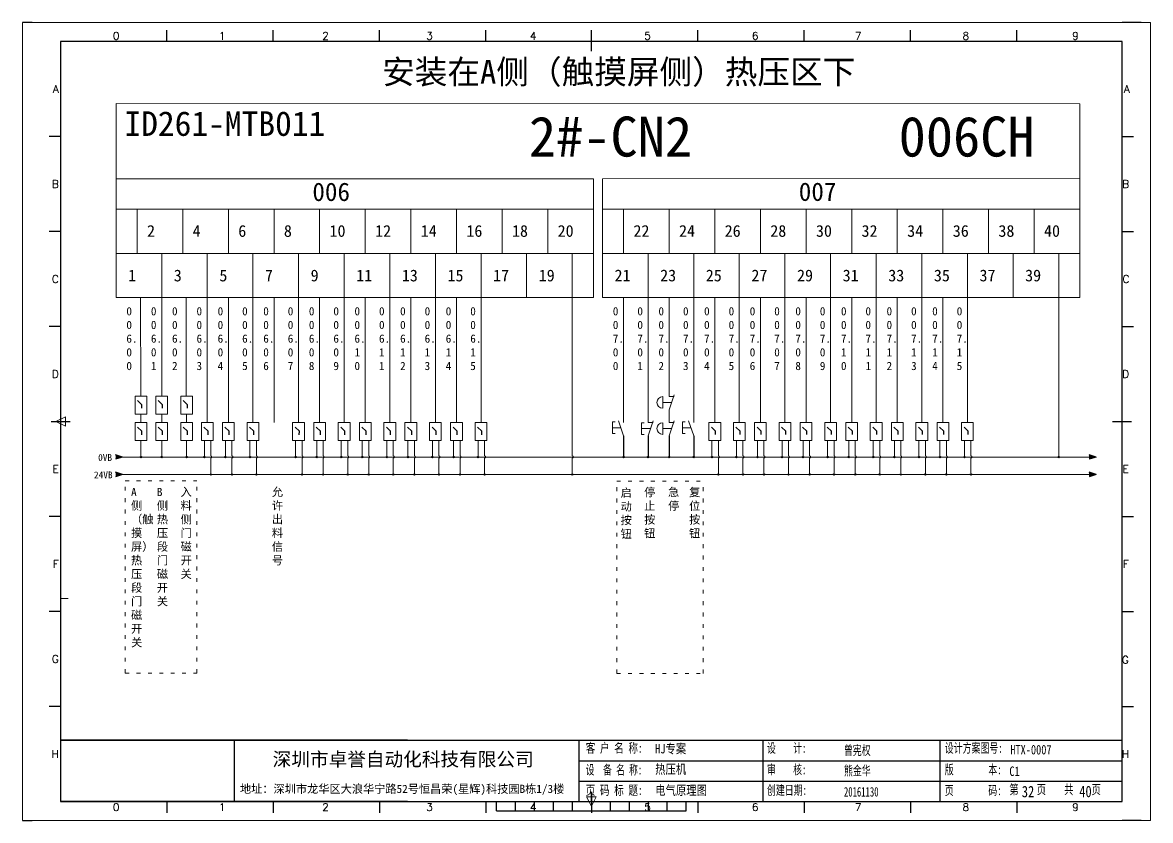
# Model space of a CAD drawing. Extents: x 35123 to 43919, y -4314 to -326.
# Drawn here: x 36608.7 to 36905.7, y -3963.9 to -3753.9 of the extents above; entities that cross this region are included whole.
import ezdxf
from ezdxf.enums import TextEntityAlignment as Align

# ---------------------------------------------------------------- set-up
doc = ezdxf.new("R2010")
doc.units = 0
doc.header["$MEASUREMENT"] = 0
doc.linetypes.add('2', pattern=[15, 1, -2, 1, -2, 1, -2, 1, -2, 1, -2])
doc.linetypes.add('ACAD_ISO02W100', pattern=[15, 12, -3])
for name, color, linetype in [('AE_BOR', 1, 'Continuous'), ('SYMS', 7, 'Continuous'), ('细实线层', 7, 'Continuous')]:
    doc.layers.add(name, color=color, linetype=linetype)
doc.styles.add('Standard0.67', font='', dxfattribs={"width": 0.67})
doc.styles.add('Standard_0.8', font='SimSun.ttf', dxfattribs={"width": 0.8})
doc.styles.add('WD', font='romans.shx', dxfattribs={"bigfont": 'gbcbig.shx'})
doc.styles.add('宋', font='SimSun.ttf', dxfattribs={"width": 0.7})
doc.styles.get('Standard0.67').set_extended_font_data('FangSong_GB2312')

# ---------------------------------------------------------------- blocks, each defined once
blk = doc.blocks.new('gb_a2_a')
for p, q in [((584, 410), (25, 410)), ((25, 410), (25, 10)), ((584, 10), (584, 410)), ((25, 10), (584, 10))]:
    blk.add_line(p, q)
at = {"lineweight": 9, "ltscale": 0.1}
blk.add_line((25, 116.86), (29, 116.86), dxfattribs=at)
at = {"layer": 'AE_BOR', "lineweight": 30}
for p, q in [((10, 420), (4.93, 420)), ((594, 420), (584, 420)), ((4.93, 0), (10, 0)), ((594, 0), (584, 0))]:
    blk.add_line(p, q, dxfattribs=at)
at = {"layer": 'AE_BOR', "color": 1, "lineweight": 15}
for p, q in [((4.93, 420), (598.93, 420)), ((4.93, 0), (4.93, 420)), ((598.93, 420), (598.93, 0)), ((22.5, 210), (27.5, 212.5)), ((27.5, 207.5), (22.5, 210)), ((27.5, 212.5), (27.5, 207.5)), ((304.5, 7.5), (302, 12.5)), ((302, 12.5), (307, 12.5)), ((307, 12.5), (304.5, 7.5)), ((598.93, 0), (4.93, 0))]:
    blk.add_line(p, q, dxfattribs=at)
at = {"layer": 'AE_BOR'}
for p, q in [((81, 410), (81, 416)), ((137, 410), (137, 416)), ((193, 410), (193, 416)), ((249, 410), (249, 416)), ((304.5, 410), (304.5, 416)), ((360.5, 410), (360.5, 416)), ((416.5, 410), (416.5, 416)), ((472.5, 410), (472.5, 416)), ((528.5, 410), (528.5, 416)), ((25, 360), (19, 360)), ((584, 360), (590, 360)), ((25, 310), (19, 310)), ((584, 310), (590, 310)), ((25, 260), (19, 260)), ((584, 260), (590, 260)), ((25, 160), (19, 160)), ((584, 160), (590, 160)), ((25, 110), (19, 110)), ((584, 110), (590, 110)), ((25, 60), (19, 60)), ((584, 60), (590, 60)), ((81, 10), (81, 4)), ((137, 10), (137, 4)), ((193, 10), (193, 4)), ((249, 10), (249, 4)), ((304.5, 10), (304.5, 4)), ((360.5, 10), (360.5, 4)), ((416.5, 10), (416.5, 4)), ((472.5, 10), (472.5, 4)), ((528.5, 10), (528.5, 4))]:
    blk.add_line(p, q, dxfattribs=at)
at = {"layer": 'AE_BOR', "color": 2, "lineweight": 30}
for p, q in [((304.5, 405), (304.5, 415)), ((20, 210), (30, 210)), ((579, 210), (589, 210)), ((304.5, 10), (304.5, 15)), ((304.5, 15), (304.5, 5)), ((254.5, 5), (254.5, 10)), ((264.5, 5), (264.5, 10)), ((274.5, 5), (274.5, 10)), ((284.5, 5), (284.5, 10)), ((294.5, 5), (294.5, 10)), ((304.5, 10), (304.5, 5)), ((314.5, 5), (314.5, 10)), ((324.5, 5), (324.5, 10)), ((334.5, 5), (334.5, 10)), ((344.5, 5), (344.5, 10)), ((354.5, 5), (354.5, 10)), ((254.5, 5), (354.5, 5))]:
    blk.add_line(p, q, dxfattribs=at)
at = {"layer": 'AE_BOR', "style": 'WD'}
for s, p in [('0', (54.27, 411)), ('1', (110.12, 411)), ('2', (164.42, 411)), ('3', (219.22, 411)), ('4', (273.82, 411)), ('5', (334.12, 411)), ('6', (390.81, 411)), ('7', (445.01, 411)), ('8', (501.67, 411)), ('9', (559.4, 411)), ('0', (54.27, 5)), ('1', (110.12, 5)), ('2', (164.42, 5)), ('3', (219.22, 5)), ('4', (273.82, 5)), ('5', (334.12, 5)), ('6', (390.81, 5)), ('7', (445.01, 5)), ('8', (501.67, 5)), ('9', (559.4, 5))]:
    blk.add_text(s, height=4, dxfattribs=at).set_placement(p, align=Align.CENTER)
for s, p in [('A', (24, 385)), ('A', (588.05, 385)), ('B', (24, 335)), ('B', (587.67, 335)), ('C', (24, 285)), ('C', (587.86, 285)), ('D', (24, 235)), ('D', (587.67, 235)), ('E', (24, 185)), ('E', (587.48, 185)), ('F', (24, 135)), ('F', (587.48, 135)), ('F', (587.48, 135)), ('G', (24, 85)), ('G', (587.48, 84.56)), ('H', (24, 35)), ('H', (587.67, 35))]:
    blk.add_text(s, height=4, dxfattribs=at).set_placement(p, align=Align.MIDDLE_RIGHT)
blk = doc.blocks.new('WDDOT')
blk.add_hatch(color=256).paths.add_polyline_path([(0.5, 0, 1), (-0.5, 0, 1)])
blk.add_circle((0, 0), 0.5)

msp = doc.modelspace()

# ---------------------------------------------------------------- hatches: boundary and pattern name
for points in [[(36635.086, -3868.226), (36633.223, -3868.823), (36633.223, -3867.629)], [(36891.429, -3868.226), (36889.567, -3868.823), (36889.567, -3867.629)], [(36635.086, -3872.809), (36633.223, -3873.406), (36633.223, -3872.213)], [(36891.429, -3872.809), (36889.567, -3873.406), (36889.567, -3872.213)]]:
    msp.add_hatch(color=256).paths.add_polyline_path(points)
h = msp.add_hatch(color=256)
edge = h.paths.add_edge_path()
edge.add_arc((36639.901, -3868.234), 0.177, 0, 360)
h = msp.add_hatch(color=256)
edge = h.paths.add_edge_path()
edge.add_arc((36645.36, -3868.234), 0.177, 0, 360)
h = msp.add_hatch(color=256)
edge = h.paths.add_edge_path()
edge.add_arc((36651.939, -3868.234), 0.177, 0, 360)
h = msp.add_hatch(color=256)
edge = h.paths.add_edge_path()
edge.add_arc((36656.599, -3868.234), 0.177, 0, 360)
h = msp.add_hatch(color=256)
edge = h.paths.add_edge_path()
edge.add_arc((36662.155, -3868.234), 0.177, 0, 360)
h = msp.add_hatch(color=256)
edge = h.paths.add_edge_path()
edge.add_arc((36668.612, -3868.234), 0.177, 0, 360)
h = msp.add_hatch(color=256)
edge = h.paths.add_edge_path()
edge.add_arc((36680.625, -3868.234), 0.177, 0, 360)
h = msp.add_hatch(color=256)
edge = h.paths.add_edge_path()
edge.add_arc((36686.182, -3868.234), 0.177, 0, 360)
h = msp.add_hatch(color=256)
edge = h.paths.add_edge_path()
edge.add_arc((36692.638, -3868.234), 0.177, 0, 360)
h = msp.add_hatch(color=256)
edge = h.paths.add_edge_path()
edge.add_arc((36698.195, -3868.234), 0.177, 0, 360)
h = msp.add_hatch(color=256)
edge = h.paths.add_edge_path()
edge.add_arc((36704.652, -3868.234), 0.177, 0, 360)
h = msp.add_hatch(color=256)
edge = h.paths.add_edge_path()
edge.add_arc((36710.208, -3868.234), 0.177, 0, 360)
h = msp.add_hatch(color=256)
edge = h.paths.add_edge_path()
edge.add_arc((36716.665, -3868.234), 0.177, 0, 360)
h = msp.add_hatch(color=256)
edge = h.paths.add_edge_path()
edge.add_arc((36722.221, -3868.234), 0.177, 0, 360)
h = msp.add_hatch(color=256)
edge = h.paths.add_edge_path()
edge.add_arc((36728.678, -3868.234), 0.177, 0, 360)
h = msp.add_hatch(color=256)
edge = h.paths.add_edge_path()
edge.add_arc((36766.987, -3868.22), 0.177, 0, 360)
h = msp.add_hatch(color=256)
edge = h.paths.add_edge_path()
edge.add_arc((36773.444, -3868.22), 0.177, 0, 360)
h = msp.add_hatch(color=256)
edge = h.paths.add_edge_path()
edge.add_arc((36779.001, -3868.22), 0.177, 0, 360)
h = msp.add_hatch(color=256)
edge = h.paths.add_edge_path()
edge.add_arc((36785.457, -3868.22), 0.177, 0, 360)
h = msp.add_hatch(color=256)
edge = h.paths.add_edge_path()
edge.add_arc((36790.239, -3868.228), 0.177, 0, 360)
h = msp.add_hatch(color=256)
edge = h.paths.add_edge_path()
edge.add_arc((36796.696, -3868.228), 0.177, 0, 360)
h = msp.add_hatch(color=256)
edge = h.paths.add_edge_path()
edge.add_arc((36802.252, -3868.228), 0.177, 0, 360)
h = msp.add_hatch(color=256)
edge = h.paths.add_edge_path()
edge.add_arc((36808.709, -3868.228), 0.177, 0, 360)
h = msp.add_hatch(color=256)
edge = h.paths.add_edge_path()
edge.add_arc((36814.265, -3868.228), 0.177, 0, 360)
h = msp.add_hatch(color=256)
edge = h.paths.add_edge_path()
edge.add_arc((36820.722, -3868.228), 0.177, 0, 360)
h = msp.add_hatch(color=256)
edge = h.paths.add_edge_path()
edge.add_arc((36826.279, -3868.228), 0.177, 0, 360)
h = msp.add_hatch(color=256)
edge = h.paths.add_edge_path()
edge.add_arc((36832.735, -3868.228), 0.177, 0, 360)
h = msp.add_hatch(color=256)
edge = h.paths.add_edge_path()
edge.add_arc((36838.292, -3868.228), 0.177, 0, 360)
h = msp.add_hatch(color=256)
edge = h.paths.add_edge_path()
edge.add_arc((36844.748, -3868.228), 0.177, 0, 360)
h = msp.add_hatch(color=256)
edge = h.paths.add_edge_path()
edge.add_arc((36850.305, -3868.228), 0.177, 0, 360)
h = msp.add_hatch(color=256)
edge = h.paths.add_edge_path()
edge.add_arc((36856.762, -3868.228), 0.177, 0, 360)
h = msp.add_hatch(color=256)
edge = h.paths.add_edge_path()
edge.add_arc((36881.562, -3868.226), 0.177, 0, 360)
h = msp.add_hatch(color=256)
edge = h.paths.add_edge_path()
edge.add_arc((36658.304, -3872.818), 0.177, 0, 360)
h = msp.add_hatch(color=256)
edge = h.paths.add_edge_path()
edge.add_arc((36663.861, -3872.818), 0.177, 0, 360)
h = msp.add_hatch(color=256)
edge = h.paths.add_edge_path()
edge.add_arc((36670.317, -3872.818), 0.177, 0, 360)
h = msp.add_hatch(color=256)
edge = h.paths.add_edge_path()
edge.add_arc((36682.33, -3872.818), 0.177, 0, 360)
h = msp.add_hatch(color=256)
edge = h.paths.add_edge_path()
edge.add_arc((36687.887, -3872.818), 0.177, 0, 360)
h = msp.add_hatch(color=256)
edge = h.paths.add_edge_path()
edge.add_arc((36694.344, -3872.818), 0.177, 0, 360)
h = msp.add_hatch(color=256)
edge = h.paths.add_edge_path()
edge.add_arc((36699.9, -3872.818), 0.177, 0, 360)
h = msp.add_hatch(color=256)
edge = h.paths.add_edge_path()
edge.add_arc((36706.357, -3872.818), 0.177, 0, 360)
h = msp.add_hatch(color=256)
edge = h.paths.add_edge_path()
edge.add_arc((36711.913, -3872.818), 0.177, 0, 360)
h = msp.add_hatch(color=256)
edge = h.paths.add_edge_path()
edge.add_arc((36718.37, -3872.818), 0.177, 0, 360)
h = msp.add_hatch(color=256)
edge = h.paths.add_edge_path()
edge.add_arc((36723.927, -3872.818), 0.177, 0, 360)
h = msp.add_hatch(color=256)
edge = h.paths.add_edge_path()
edge.add_arc((36730.383, -3872.818), 0.177, 0, 360)
h = msp.add_hatch(color=256)
edge = h.paths.add_edge_path()
edge.add_arc((36753.493, -3872.818), 0.177, 0, 360)
h = msp.add_hatch(color=256)
edge = h.paths.add_edge_path()
edge.add_arc((36791.944, -3872.811), 0.177, 0, 360)
h = msp.add_hatch(color=256)
edge = h.paths.add_edge_path()
edge.add_arc((36798.401, -3872.811), 0.177, 0, 360)
h = msp.add_hatch(color=256)
edge = h.paths.add_edge_path()
edge.add_arc((36803.957, -3872.811), 0.177, 0, 360)
h = msp.add_hatch(color=256)
edge = h.paths.add_edge_path()
edge.add_arc((36810.414, -3872.811), 0.177, 0, 360)
h = msp.add_hatch(color=256)
edge = h.paths.add_edge_path()
edge.add_arc((36815.971, -3872.811), 0.177, 0, 360)
h = msp.add_hatch(color=256)
edge = h.paths.add_edge_path()
edge.add_arc((36822.427, -3872.811), 0.177, 0, 360)
h = msp.add_hatch(color=256)
edge = h.paths.add_edge_path()
edge.add_arc((36827.984, -3872.811), 0.177, 0, 360)
h = msp.add_hatch(color=256)
edge = h.paths.add_edge_path()
edge.add_arc((36834.44, -3872.811), 0.177, 0, 360)
h = msp.add_hatch(color=256)
edge = h.paths.add_edge_path()
edge.add_arc((36839.997, -3872.811), 0.177, 0, 360)
h = msp.add_hatch(color=256)
edge = h.paths.add_edge_path()
edge.add_arc((36846.454, -3872.811), 0.177, 0, 360)
h = msp.add_hatch(color=256)
edge = h.paths.add_edge_path()
edge.add_arc((36852.01, -3872.811), 0.177, 0, 360)
h = msp.add_hatch(color=256)
edge = h.paths.add_edge_path()
edge.add_arc((36858.467, -3872.811), 0.177, 0, 360)

# ---------------------------------------------------------------- linework, layer by layer
at = {"lineweight": 0}
for p, q in [((36887.109, -3775.222), (36633.336, -3775.204)), ((36633.347, -3826.245), (36633.336, -3775.204)), ((36887.122, -3826.263), (36887.109, -3775.222)), ((36759.035, -3803.005), (36633.334, -3803.005)), ((36638.903, -3814.686), (36638.903, -3803.005)), ((36650.916, -3814.686), (36650.916, -3803.005)), ((36662.93, -3814.686), (36662.93, -3803.005)), ((36674.943, -3814.686), (36674.943, -3803.005)), ((36686.956, -3814.686), (36686.956, -3803.005)), ((36698.969, -3814.686), (36698.969, -3803.005)), ((36710.982, -3814.686), (36710.982, -3803.005)), ((36722.996, -3814.686), (36722.996, -3803.005)), ((36735.009, -3814.686), (36735.009, -3803.005)), ((36747.022, -3814.686), (36747.022, -3803.005)), ((36759.035, -3814.686), (36759.035, -3803.005)), ((36761.444, -3802.987), (36887.116, -3802.985)), ((36766.987, -3814.679), (36766.987, -3802.999)), ((36779, -3814.679), (36779, -3802.999)), ((36791.013, -3814.679), (36791.013, -3802.999)), ((36803.027, -3814.679), (36803.027, -3802.999)), ((36815.04, -3814.679), (36815.04, -3802.999)), ((36827.053, -3814.679), (36827.053, -3802.999)), ((36839.066, -3814.679), (36839.066, -3802.999)), ((36851.079, -3814.679), (36851.079, -3802.999)), ((36863.093, -3814.679), (36863.093, -3802.999)), ((36875.106, -3814.679), (36875.106, -3802.999)), ((36633.347, -3814.686), (36759.035, -3814.686)), ((36633.347, -3814.686), (36638.903, -3814.686)), ((36645.36, -3826.245), (36645.36, -3814.686)), ((36657.373, -3826.245), (36657.373, -3814.686)), ((36669.386, -3826.245), (36669.386, -3814.686)), ((36681.399, -3826.245), (36681.399, -3814.686)), ((36693.413, -3826.245), (36693.413, -3814.686)), ((36705.426, -3826.245), (36705.426, -3814.686)), ((36717.439, -3826.245), (36717.439, -3814.686)), ((36729.452, -3826.245), (36729.452, -3814.686)), ((36741.465, -3826.245), (36741.465, -3814.686)), ((36753.479, -3826.245), (36753.479, -3814.686)), ((36761.43, -3814.679), (36887.119, -3814.679)), ((36761.43, -3814.679), (36766.987, -3814.679)), ((36773.444, -3826.238), (36773.444, -3814.679)), ((36785.457, -3826.238), (36785.457, -3814.679)), ((36797.47, -3826.238), (36797.47, -3814.679)), ((36809.483, -3826.238), (36809.483, -3814.679)), ((36821.496, -3826.238), (36821.496, -3814.679)), ((36833.51, -3826.238), (36833.51, -3814.679)), ((36845.523, -3826.238), (36845.523, -3814.679)), ((36857.536, -3826.238), (36857.536, -3814.679)), ((36869.549, -3826.238), (36869.549, -3814.679)), ((36881.562, -3826.238), (36881.562, -3814.679)), ((36633.347, -3826.245), (36759.035, -3826.245)), ((36639.803, -3826.245), (36639.901, -3852.171)), ((36645.36, -3826.245), (36645.36, -3852.171)), ((36651.816, -3826.245), (36651.816, -3852.171)), ((36657.373, -3826.245), (36657.373, -3859.16)), ((36657.373, -3826.245), (36657.373, -3859.16)), ((36657.373, -3826.245), (36657.373, -3859.16)), ((36662.93, -3826.245), (36662.93, -3859.16)), ((36662.93, -3826.245), (36662.93, -3859.16)), ((36662.93, -3826.245), (36662.93, -3859.16)), ((36669.386, -3826.245), (36669.386, -3859.16)), ((36669.386, -3826.245), (36669.386, -3859.16)), ((36669.386, -3826.245), (36669.386, -3859.16)), ((36674.943, -3826.245), (36674.943, -3859.16)), ((36674.943, -3826.245), (36674.943, -3859.16)), ((36674.943, -3826.245), (36674.943, -3859.16)), ((36681.399, -3826.245), (36681.399, -3859.16)), ((36681.399, -3826.245), (36681.399, -3859.16)), ((36686.956, -3826.245), (36686.956, -3859.16)), ((36686.956, -3826.245), (36686.956, -3859.16)), ((36693.413, -3826.245), (36693.413, -3859.16)), ((36693.413, -3826.245), (36693.413, -3859.16)), ((36698.969, -3826.245), (36698.969, -3859.16)), ((36698.969, -3826.245), (36698.969, -3859.16)), ((36705.426, -3826.245), (36705.426, -3859.16)), ((36710.982, -3826.245), (36710.982, -3859.16)), ((36717.439, -3826.245), (36717.439, -3859.16)), ((36722.996, -3826.245), (36722.996, -3859.16)), ((36729.452, -3826.245), (36729.452, -3859.16)), ((36753.493, -3826.245), (36753.493, -3867.924)), ((36761.444, -3826.245), (36887.122, -3826.263)), ((36766.987, -3826.238), (36766.987, -3859.153)), ((36773.444, -3826.238), (36773.444, -3859.153)), ((36779, -3852.288), (36779, -3826.238)), ((36785.457, -3826.238), (36785.457, -3859.153)), ((36791.013, -3826.238), (36791.013, -3859.153)), ((36797.47, -3826.238), (36797.47, -3859.153)), ((36803.027, -3826.238), (36803.027, -3859.153)), ((36809.483, -3826.238), (36809.483, -3859.153)), ((36815.04, -3826.238), (36815.04, -3859.153)), ((36821.496, -3826.238), (36821.496, -3859.153)), ((36827.053, -3826.238), (36827.053, -3859.153)), ((36833.51, -3826.238), (36833.51, -3859.153)), ((36839.066, -3826.238), (36839.066, -3859.153)), ((36845.523, -3826.238), (36845.523, -3859.153)), ((36851.079, -3826.238), (36851.079, -3859.153)), ((36857.536, -3826.238), (36857.536, -3859.153)), ((36881.562, -3826.245), (36881.562, -3868.226)), ((36779, -3855.796), (36780.341, -3851.811)), ((36777.305, -3853.859), (36777.305, -3852.327)), ((36779.652, -3853.859), (36777.305, -3853.859)), ((36777.305, -3853.859), (36777.305, -3855.39)), ((36779, -3852.288), (36780.336, -3852.288)), ((36639.901, -3856.902), (36639.901, -3859.16)), ((36639.901, -3856.902), (36639.901, -3859.16)), ((36639.901, -3856.902), (36639.901, -3859.16)), ((36645.36, -3856.902), (36645.36, -3859.16)), ((36645.36, -3856.902), (36645.36, -3859.16)), ((36645.36, -3856.902), (36645.36, -3859.16)), ((36651.939, -3856.902), (36651.939, -3859.16)), ((36651.939, -3856.902), (36651.939, -3859.16)), ((36651.939, -3856.902), (36651.939, -3859.16)), ((36779, -3855.796), (36779, -3859.153)), ((36764.059, -3860.523), (36764.059, -3858.991)), ((36764.059, -3858.991), (36764.753, -3858.991)), ((36764.059, -3860.523), (36764.059, -3862.055)), ((36766.268, -3860.523), (36764.059, -3860.523)), ((36766.987, -3862.662), (36765.647, -3858.677)), ((36771.748, -3860.724), (36771.748, -3859.192)), ((36771.748, -3859.192), (36772.441, -3859.192)), ((36774.095, -3860.724), (36771.748, -3860.724)), ((36771.748, -3860.724), (36771.748, -3862.256)), ((36773.443, -3862.662), (36774.784, -3858.677)), ((36773.444, -3859.153), (36774.78, -3859.153)), ((36777.304, -3860.724), (36777.304, -3859.192)), ((36779.652, -3860.724), (36777.304, -3860.724)), ((36777.304, -3860.724), (36777.304, -3862.256)), ((36779, -3862.662), (36780.34, -3858.677)), ((36779, -3859.153), (36780.336, -3859.153)), ((36782.529, -3860.523), (36782.529, -3858.991)), ((36782.529, -3858.991), (36783.223, -3858.991)), ((36782.529, -3860.523), (36782.529, -3862.055)), ((36784.738, -3860.523), (36782.529, -3860.523)), ((36785.457, -3862.662), (36784.117, -3858.677)), ((36639.901, -3863.891), (36639.901, -3868.234)), ((36645.36, -3863.891), (36645.36, -3868.234)), ((36651.939, -3863.891), (36651.939, -3868.234)), ((36656.599, -3863.891), (36656.599, -3868.234)), ((36658.304, -3863.891), (36658.304, -3867.924)), ((36662.155, -3863.891), (36662.155, -3868.234)), ((36663.861, -3863.891), (36663.861, -3867.924)), ((36668.612, -3863.891), (36668.612, -3868.234)), ((36670.317, -3863.891), (36670.317, -3867.924)), ((36680.625, -3863.891), (36680.625, -3868.234)), ((36682.33, -3863.891), (36682.33, -3867.924)), ((36686.182, -3863.891), (36686.182, -3868.234)), ((36687.887, -3863.891), (36687.887, -3867.924)), ((36692.638, -3863.891), (36692.638, -3868.234)), ((36694.344, -3863.891), (36694.344, -3867.924)), ((36698.195, -3863.891), (36698.195, -3868.234)), ((36699.9, -3863.891), (36699.9, -3867.924)), ((36704.652, -3863.891), (36704.652, -3868.234)), ((36706.357, -3863.891), (36706.357, -3867.924)), ((36710.208, -3863.891), (36710.208, -3868.234)), ((36711.913, -3863.891), (36711.913, -3867.924)), ((36716.665, -3863.891), (36716.665, -3868.234)), ((36718.37, -3863.891), (36718.37, -3867.924)), ((36722.221, -3863.891), (36722.221, -3868.234)), ((36723.927, -3863.891), (36723.927, -3867.924)), ((36728.678, -3863.891), (36728.678, -3868.234)), ((36730.383, -3863.891), (36730.383, -3867.924)), ((36764.059, -3862.055), (36764.753, -3862.055)), ((36771.748, -3862.256), (36772.441, -3862.256)), ((36782.529, -3862.055), (36783.223, -3862.055)), ((36790.239, -3863.884), (36790.239, -3868.228)), ((36791.944, -3863.884), (36791.944, -3867.917)), ((36796.696, -3863.884), (36796.696, -3868.228)), ((36798.401, -3863.884), (36798.401, -3867.917)), ((36802.252, -3863.884), (36802.252, -3868.228)), ((36803.957, -3863.884), (36803.957, -3867.917)), ((36808.709, -3863.884), (36808.709, -3868.228)), ((36810.414, -3863.884), (36810.414, -3867.917)), ((36814.265, -3863.884), (36814.265, -3868.228)), ((36815.971, -3863.884), (36815.971, -3867.917)), ((36820.722, -3863.884), (36820.722, -3868.228)), ((36822.427, -3863.884), (36822.427, -3867.917)), ((36826.279, -3863.884), (36826.279, -3868.228)), ((36827.984, -3863.884), (36827.984, -3867.917)), ((36832.735, -3863.884), (36832.735, -3868.228)), ((36834.44, -3863.884), (36834.44, -3867.917)), ((36838.292, -3863.884), (36838.292, -3868.228)), ((36839.997, -3863.884), (36839.997, -3867.917)), ((36844.748, -3863.884), (36844.748, -3868.228)), ((36846.454, -3863.884), (36846.454, -3867.917)), ((36850.305, -3863.884), (36850.305, -3868.228)), ((36852.01, -3863.884), (36852.01, -3867.917)), ((36856.762, -3863.884), (36856.762, -3868.228)), ((36858.467, -3863.884), (36858.467, -3867.917)), ((36635.086, -3868.226), (36891.429, -3868.226)), ((36658.304, -3868.529), (36658.304, -3872.809)), ((36663.861, -3868.529), (36663.861, -3872.809)), ((36670.317, -3868.529), (36670.317, -3872.809)), ((36682.33, -3868.529), (36682.33, -3872.809)), ((36687.887, -3868.529), (36687.887, -3872.809)), ((36694.344, -3868.529), (36694.344, -3872.809)), ((36699.9, -3868.529), (36699.9, -3872.809)), ((36706.357, -3868.529), (36706.357, -3872.809)), ((36711.913, -3868.529), (36711.913, -3872.809)), ((36718.37, -3868.529), (36718.37, -3872.809)), ((36723.927, -3868.529), (36723.927, -3872.809)), ((36730.383, -3868.529), (36730.383, -3872.809)), ((36753.493, -3868.529), (36753.493, -3872.809)), ((36791.944, -3868.522), (36791.944, -3872.803)), ((36798.401, -3868.522), (36798.401, -3872.803)), ((36803.957, -3868.522), (36803.957, -3872.803)), ((36810.414, -3868.522), (36810.414, -3872.803)), ((36815.971, -3868.522), (36815.971, -3872.803)), ((36822.427, -3868.522), (36822.427, -3872.803)), ((36827.984, -3868.522), (36827.984, -3872.803)), ((36834.44, -3868.522), (36834.44, -3872.803)), ((36839.997, -3868.522), (36839.997, -3872.803)), ((36846.454, -3868.522), (36846.454, -3872.803)), ((36852.01, -3868.522), (36852.01, -3872.803)), ((36858.467, -3868.522), (36858.467, -3872.803)), ((36635.086, -3872.809), (36891.429, -3872.809))]:
    msp.add_line(p, q, dxfattribs=at)
at = {"linetype": 'ACAD_ISO02W100'}
for p, q in [((36640.113, -3854.441), (36639.006, -3853.369)), ((36640.11, -3855.348), (36640.113, -3854.441)), ((36645.571, -3854.441), (36644.465, -3853.369)), ((36645.569, -3855.348), (36645.571, -3854.441)), ((36652.151, -3854.441), (36651.044, -3853.369)), ((36652.148, -3855.348), (36652.151, -3854.441)), ((36640.113, -3861.43), (36639.006, -3860.357)), ((36645.571, -3861.43), (36644.465, -3860.357)), ((36652.151, -3861.43), (36651.044, -3860.357)), ((36657.585, -3861.43), (36656.479, -3860.357)), ((36663.141, -3861.43), (36662.035, -3860.357)), ((36669.598, -3861.43), (36668.492, -3860.357)), ((36681.611, -3861.43), (36680.505, -3860.357)), ((36687.168, -3861.43), (36686.062, -3860.357)), ((36693.624, -3861.43), (36692.518, -3860.357)), ((36699.181, -3861.43), (36698.075, -3860.357)), ((36705.637, -3861.43), (36704.531, -3860.357)), ((36711.194, -3861.43), (36710.088, -3860.357)), ((36717.651, -3861.43), (36716.545, -3860.357)), ((36723.207, -3861.43), (36722.101, -3860.357)), ((36729.664, -3861.43), (36728.558, -3860.357)), ((36791.225, -3861.423), (36790.119, -3860.351)), ((36797.682, -3861.423), (36796.575, -3860.351)), ((36803.238, -3861.423), (36802.132, -3860.351)), ((36809.695, -3861.423), (36808.589, -3860.351)), ((36815.251, -3861.423), (36814.145, -3860.351)), ((36821.708, -3861.423), (36820.602, -3860.351)), ((36827.265, -3861.423), (36826.158, -3860.351)), ((36833.721, -3861.423), (36832.615, -3860.351)), ((36839.278, -3861.423), (36838.172, -3860.351)), ((36845.734, -3861.423), (36844.628, -3860.351)), ((36851.291, -3861.423), (36850.185, -3860.351)), ((36857.748, -3861.423), (36856.641, -3860.351)), ((36640.11, -3862.336), (36640.113, -3861.43)), ((36645.569, -3862.336), (36645.571, -3861.43)), ((36652.148, -3862.336), (36652.151, -3861.43)), ((36657.582, -3862.336), (36657.585, -3861.43)), ((36663.139, -3862.336), (36663.141, -3861.43)), ((36669.595, -3862.336), (36669.598, -3861.43)), ((36681.609, -3862.336), (36681.611, -3861.43)), ((36687.165, -3862.336), (36687.168, -3861.43)), ((36693.622, -3862.336), (36693.624, -3861.43)), ((36699.178, -3862.336), (36699.181, -3861.43)), ((36705.635, -3862.336), (36705.637, -3861.43)), ((36711.192, -3862.336), (36711.194, -3861.43)), ((36717.648, -3862.336), (36717.651, -3861.43)), ((36723.205, -3862.336), (36723.207, -3861.43)), ((36729.661, -3862.336), (36729.664, -3861.43)), ((36791.223, -3862.33), (36791.225, -3861.423)), ((36797.679, -3862.33), (36797.682, -3861.423)), ((36803.236, -3862.33), (36803.238, -3861.423)), ((36809.692, -3862.33), (36809.695, -3861.423)), ((36815.249, -3862.33), (36815.251, -3861.423)), ((36821.706, -3862.33), (36821.708, -3861.423)), ((36827.262, -3862.33), (36827.265, -3861.423)), ((36833.719, -3862.33), (36833.721, -3861.423)), ((36839.275, -3862.33), (36839.278, -3861.423)), ((36845.732, -3862.33), (36845.734, -3861.423)), ((36851.289, -3862.33), (36851.291, -3861.423)), ((36857.745, -3862.33), (36857.748, -3861.423))]:
    msp.add_line(p, q, dxfattribs=at)
for p, q in [((36766.987, -3862.662), (36766.987, -3868.22)), ((36773.443, -3862.662), (36773.444, -3868.22)), ((36779, -3862.662), (36779.001, -3868.22)), ((36785.456, -3862.662), (36785.457, -3868.22)), ((36635.086, -3868.226), (36633.223, -3867.629)), ((36635.086, -3868.226), (36633.223, -3868.823)), ((36891.429, -3868.226), (36889.567, -3867.629)), ((36891.429, -3868.226), (36889.567, -3868.823)), ((36635.086, -3872.809), (36633.223, -3872.213)), ((36635.086, -3872.809), (36633.223, -3873.406)), ((36891.429, -3872.809), (36889.567, -3872.213)), ((36891.429, -3872.809), (36889.567, -3873.406)), ((36664.414, -3942.785), (36664.414, -3958.87)), ((36755.226, -3948.146), (36799.478, -3948.146)), ((36799.478, -3948.146), (36868.263, -3948.146)), ((36868.263, -3948.146), (36898.261, -3948.146)), ((36755.226, -3953.508), (36799.478, -3953.508)), ((36799.478, -3953.508), (36868.263, -3953.508)), ((36868.263, -3953.508), (36898.261, -3953.508)), ((36739.528, -3958.87), (36799.478, -3958.87)), ((36799.478, -3958.87), (36868.263, -3958.87))]:
    msp.add_line(p, q)
at = {"linetype": '2', "lineweight": 0}
for p, q in [((36635.764, -3874.512), (36654.662, -3874.509)), ((36635.764, -3925.07), (36635.764, -3874.512)), ((36654.662, -3925.068), (36654.662, -3874.509)), ((36765.199, -3925.174), (36765.199, -3874.616)), ((36765.199, -3874.616), (36787.922, -3874.616)), ((36787.922, -3925.174), (36787.922, -3874.616)), ((36635.764, -3925.07), (36654.662, -3925.068)), ((36765.199, -3925.174), (36787.922, -3925.174))]:
    msp.add_line(p, q, dxfattribs=at)
at = {"ltscale": 2}
for p, q in [((36618.761, -3942.785), (36898.261, -3942.785)), ((36710.066, -3942.785), (36618.761, -3942.785)), ((36755.226, -3942.785), (36755.226, -3958.87)), ((36803.792, -3958.87), (36803.792, -3942.785)), ((36850.372, -3958.87), (36850.372, -3942.785)), ((36710.066, -3958.87), (36618.761, -3958.87)), ((36868.263, -3958.87), (36898.261, -3958.87))]:
    msp.add_line(p, q, dxfattribs=at)
at = {"lineweight": 9, "ltscale": 0.1}
for p, q in [((36710.066, -3958.87), (36739.528, -3958.87)), ((36738.17, -3958.87), (36738.17, -3958.87)), ((36738.17, -3958.87), (36738.17, -3958.87))]:
    msp.add_line(p, q, dxfattribs=at)
at = {"lineweight": 0}
for points in [[(36638.347, -3852.171), (36641.455, -3852.171), (36641.455, -3856.902), (36638.347, -3856.902)], [(36643.806, -3852.171), (36646.914, -3852.171), (36646.914, -3856.902), (36643.806, -3856.902)], [(36650.385, -3852.171), (36653.493, -3852.171), (36653.493, -3856.902), (36650.385, -3856.902)], [(36638.347, -3859.16), (36641.455, -3859.16), (36641.455, -3863.891), (36638.347, -3863.891)], [(36643.806, -3859.16), (36646.914, -3859.16), (36646.914, -3863.891), (36643.806, -3863.891)], [(36650.385, -3859.16), (36653.493, -3859.16), (36653.493, -3863.891), (36650.385, -3863.891)], [(36655.819, -3859.16), (36658.927, -3859.16), (36658.927, -3863.891), (36655.819, -3863.891)], [(36661.376, -3859.16), (36664.483, -3859.16), (36664.483, -3863.891), (36661.376, -3863.891)], [(36667.833, -3859.16), (36670.94, -3859.16), (36670.94, -3863.891), (36667.833, -3863.891)], [(36679.846, -3859.16), (36682.953, -3859.16), (36682.953, -3863.891), (36679.846, -3863.891)], [(36685.402, -3859.16), (36688.51, -3859.16), (36688.51, -3863.891), (36685.402, -3863.891)], [(36691.859, -3859.16), (36694.966, -3859.16), (36694.966, -3863.891), (36691.859, -3863.891)], [(36697.416, -3859.16), (36700.523, -3859.16), (36700.523, -3863.891), (36697.416, -3863.891)], [(36703.872, -3859.16), (36706.98, -3859.16), (36706.98, -3863.891), (36703.872, -3863.891)], [(36709.429, -3859.16), (36712.536, -3859.16), (36712.536, -3863.891), (36709.429, -3863.891)], [(36715.885, -3859.16), (36718.993, -3859.16), (36718.993, -3863.891), (36715.885, -3863.891)], [(36721.442, -3859.16), (36724.549, -3859.16), (36724.549, -3863.891), (36721.442, -3863.891)], [(36727.899, -3859.16), (36731.006, -3859.16), (36731.006, -3863.891), (36727.899, -3863.891)], [(36789.46, -3859.153), (36792.567, -3859.153), (36792.567, -3863.884), (36789.46, -3863.884)], [(36795.916, -3859.153), (36799.024, -3859.153), (36799.024, -3863.884), (36795.916, -3863.884)], [(36801.473, -3859.153), (36804.58, -3859.153), (36804.58, -3863.884), (36801.473, -3863.884)], [(36807.929, -3859.153), (36811.037, -3859.153), (36811.037, -3863.884), (36807.929, -3863.884)], [(36813.486, -3859.153), (36816.593, -3859.153), (36816.593, -3863.884), (36813.486, -3863.884)], [(36819.943, -3859.153), (36823.05, -3859.153), (36823.05, -3863.884), (36819.943, -3863.884)], [(36825.499, -3859.153), (36828.607, -3859.153), (36828.607, -3863.884), (36825.499, -3863.884)], [(36831.956, -3859.153), (36835.063, -3859.153), (36835.063, -3863.884), (36831.956, -3863.884)], [(36837.512, -3859.153), (36840.62, -3859.153), (36840.62, -3863.884), (36837.512, -3863.884)], [(36843.969, -3859.153), (36847.076, -3859.153), (36847.076, -3863.884), (36843.969, -3863.884)], [(36849.526, -3859.153), (36852.633, -3859.153), (36852.633, -3863.884), (36849.526, -3863.884)], [(36855.982, -3859.153), (36859.09, -3859.153), (36859.09, -3863.884), (36855.982, -3863.884)]]:
    msp.add_lwpolyline(points, close=True, dxfattribs=at)
for centre in [(36639.901, -3868.234), (36645.36, -3868.234), (36651.939, -3868.234), (36656.599, -3868.234), (36662.155, -3868.234), (36668.612, -3868.234), (36680.625, -3868.234), (36686.182, -3868.234), (36692.638, -3868.234), (36698.195, -3868.234), (36704.652, -3868.234), (36710.208, -3868.234), (36716.665, -3868.234), (36722.221, -3868.234), (36728.678, -3868.234), (36766.987, -3868.22), (36773.444, -3868.22), (36779.001, -3868.22), (36785.457, -3868.22), (36790.239, -3868.228), (36796.696, -3868.228), (36802.252, -3868.228), (36808.709, -3868.228), (36814.265, -3868.228), (36820.722, -3868.228), (36826.279, -3868.228), (36832.735, -3868.228), (36838.292, -3868.228), (36844.748, -3868.228), (36850.305, -3868.228), (36856.762, -3868.228), (36881.562, -3868.226), (36658.304, -3872.818), (36663.861, -3872.818), (36670.317, -3872.818), (36682.33, -3872.818), (36687.887, -3872.818), (36694.344, -3872.818), (36699.9, -3872.818), (36706.357, -3872.818), (36711.913, -3872.818), (36718.37, -3872.818), (36723.927, -3872.818), (36730.383, -3872.818), (36753.493, -3872.818), (36791.944, -3872.811), (36798.401, -3872.811), (36803.957, -3872.811), (36810.414, -3872.811), (36815.971, -3872.811), (36822.427, -3872.811), (36827.984, -3872.811), (36834.44, -3872.811), (36839.997, -3872.811), (36846.454, -3872.811), (36852.01, -3872.811), (36858.467, -3872.811)]:
    msp.add_circle(centre, 0.177)
for centre, radius, start, end in [((36777.305, -3853.859), 1.532, 90, 270), ((36777.304, -3860.724), 1.532, 90, 270), ((36658.304, -3868.226), 0.302, 270, 90), ((36663.861, -3868.226), 0.302, 270, 90), ((36670.317, -3868.226), 0.302, 270, 90), ((36682.33, -3868.226), 0.302, 270, 90), ((36687.887, -3868.226), 0.302, 270, 90), ((36694.344, -3868.226), 0.302, 270, 90), ((36699.9, -3868.226), 0.302, 270, 90), ((36706.357, -3868.226), 0.302, 270, 90), ((36711.913, -3868.226), 0.302, 270, 90), ((36718.37, -3868.226), 0.302, 270, 90), ((36723.927, -3868.226), 0.302, 270, 90), ((36730.383, -3868.226), 0.302, 270, 90), ((36753.493, -3868.226), 0.302, 270, 90), ((36791.944, -3868.22), 0.302, 270, 90), ((36798.401, -3868.22), 0.302, 270, 90), ((36803.957, -3868.22), 0.302, 270, 90), ((36810.414, -3868.22), 0.302, 270, 90), ((36815.971, -3868.22), 0.302, 270, 90), ((36822.427, -3868.22), 0.302, 270, 90), ((36827.984, -3868.22), 0.302, 270, 90), ((36834.44, -3868.22), 0.302, 270, 90), ((36839.997, -3868.22), 0.302, 270, 90), ((36846.454, -3868.22), 0.302, 270, 90), ((36852.01, -3868.22), 0.302, 270, 90), ((36858.467, -3868.22), 0.302, 270, 90)]:
    msp.add_arc(centre, radius, start, end, dxfattribs=at)
at = {"layer": '细实线层', "lineweight": 0}
for p, q in [((36748.28, -3794.967), (36633.34, -3794.991)), ((36748.28, -3794.967), (36753.819, -3794.967)), ((36759.035, -3794.967), (36753.819, -3794.967)), ((36759.035, -3803.005), (36759.035, -3794.967)), ((36887.114, -3794.935), (36761.43, -3794.961)), ((36761.43, -3826.238), (36761.43, -3794.961)), ((36759.035, -3814.686), (36759.035, -3826.245))]:
    msp.add_line(p, q, dxfattribs=at)

# ---------------------------------------------------------------- block references
at = {"xscale": 0.5, "yscale": 0.5, "zscale": 0.5}
msp.add_blockref('gb_a2_a', (36606.261, -3963.87), dxfattribs=at)
at = {"layer": 'SYMS', "lineweight": -3, "xscale": 0.2249999999999091, "yscale": 0.2250000000000227, "zscale": 0.225}
for p in [(36639.901, -3868.234), (36639.901, -3868.234), (36645.36, -3868.234), (36645.36, -3868.234), (36651.939, -3868.234), (36651.939, -3868.234), (36656.599, -3868.234), (36656.599, -3868.234), (36662.155, -3868.234), (36662.155, -3868.234), (36668.612, -3868.234), (36668.612, -3868.234), (36680.625, -3868.234), (36680.625, -3868.234), (36686.182, -3868.234), (36686.182, -3868.234), (36692.638, -3868.234), (36692.638, -3868.234), (36698.195, -3868.234), (36698.195, -3868.234), (36704.652, -3868.234), (36704.652, -3868.234), (36710.208, -3868.234), (36710.208, -3868.234), (36716.665, -3868.234), (36716.665, -3868.234), (36722.221, -3868.234), (36722.221, -3868.234), (36728.678, -3868.234), (36728.678, -3868.234), (36766.987, -3868.22), (36766.987, -3868.22), (36773.444, -3868.22), (36773.444, -3868.22), (36779.001, -3868.22), (36779.001, -3868.22), (36785.457, -3868.22), (36785.457, -3868.22), (36790.239, -3868.228), (36790.239, -3868.228), (36796.696, -3868.228), (36796.696, -3868.228), (36802.252, -3868.228), (36802.252, -3868.228), (36808.709, -3868.228), (36808.709, -3868.228), (36814.265, -3868.228), (36814.265, -3868.228), (36820.722, -3868.228), (36820.722, -3868.228), (36826.279, -3868.228), (36826.279, -3868.228), (36832.735, -3868.228), (36832.735, -3868.228), (36838.292, -3868.228), (36838.292, -3868.228), (36844.748, -3868.228), (36844.748, -3868.228), (36850.305, -3868.228), (36850.305, -3868.228), (36856.762, -3868.228), (36856.762, -3868.228), (36881.562, -3868.226), (36881.562, -3868.226), (36658.304, -3872.818), (36658.304, -3872.818), (36663.861, -3872.818), (36663.861, -3872.818), (36670.317, -3872.818), (36670.317, -3872.818), (36682.33, -3872.818), (36682.33, -3872.818), (36687.887, -3872.818), (36687.887, -3872.818), (36694.344, -3872.818), (36694.344, -3872.818), (36699.9, -3872.818), (36699.9, -3872.818), (36706.357, -3872.818), (36706.357, -3872.818), (36711.913, -3872.818), (36711.913, -3872.818), (36718.37, -3872.818), (36718.37, -3872.818), (36723.927, -3872.818), (36723.927, -3872.818), (36730.383, -3872.818), (36730.383, -3872.818), (36753.493, -3872.818), (36753.493, -3872.818), (36791.944, -3872.811), (36791.944, -3872.811), (36798.401, -3872.811), (36798.401, -3872.811), (36803.957, -3872.811), (36803.957, -3872.811), (36810.414, -3872.811), (36810.414, -3872.811), (36815.971, -3872.811), (36815.971, -3872.811), (36822.427, -3872.811), (36822.427, -3872.811), (36827.984, -3872.811), (36827.984, -3872.811), (36834.44, -3872.811), (36834.44, -3872.811), (36839.997, -3872.811), (36839.997, -3872.811), (36846.454, -3872.811), (36846.454, -3872.811), (36852.01, -3872.811), (36852.01, -3872.811), (36858.467, -3872.811), (36858.467, -3872.811)]:
    msp.add_blockref('WDDOT', p, dxfattribs=at)

# ---------------------------------------------------------------- texts
at = {"lineweight": 0, "attachment_point": 1}
for s, insert, char_height, width in [('{\\fSimSun|b0|i0|c134|p2;安装在A侧（触摸屏侧）热压区下}', (36703.418, -3763.694), 6.3, 141.24916), ('{\\fSimSun|b0|i0|c134|p2;ID261-MTB011}', (36635.55, -3777.216), 6.48, 79.50995), ('{\\fSimSun|b0|i0|c134|p2;2#-CN2 }', (36742.059, -3778.605), 10.53, 52.20126), ('{\\fSimSun|b0|i0|c134|p2;006CH  }', (36839.426, -3778.605), 10.53, 52.20126), ('{\\fSimSun|b0|i0|c134|p2;006}', (36685.036, -3795.982), 4.86, 21.99547), ('{\\fSimSun|b0|i0|c134|p2;007}', (36813.126, -3795.952), 4.86, 21.99547), ('{\\fSimSun|b0|i0|c134|p2;2}', (36641.504, -3807.168), 3.09582, 6.79376), ('{\\fSimSun|b0|i0|c134|p2;4}', (36653.517, -3807.168), 3.09582, 6.79376), ('{\\fSimSun|b0|i0|c134|p2;6}', (36665.531, -3807.168), 3.09582, 6.79376), ('{\\fSimSun|b0|i0|c134|p2;8}', (36677.544, -3807.168), 3.09582, 6.79376), ('{\\fSimSun|b0|i0|c134|p2;10}', (36689.557, -3807.168), 3.09582, 6.79376), ('{\\fSimSun|b0|i0|c134|p2;12}', (36701.57, -3807.168), 3.09582, 6.79376), ('{\\fSimSun|b0|i0|c134|p2;14}', (36713.583, -3807.168), 3.09582, 6.79376), ('{\\fSimSun|b0|i0|c134|p2;16}', (36725.597, -3807.168), 3.09582, 6.79376), ('{\\fSimSun|b0|i0|c134|p2;18}', (36737.61, -3807.168), 3.09582, 6.79376), ('{\\fSimSun|b0|i0|c134|p2;20}', (36749.623, -3807.168), 3.09582, 6.79376), ('{\\fSimSun|b0|i0|c134|p2;22}', (36769.588, -3807.162), 3.09582, 6.79376), ('{\\fSimSun|b0|i0|c134|p2;24}', (36781.601, -3807.162), 3.09582, 6.79376), ('{\\fSimSun|b0|i0|c134|p2;26}', (36793.614, -3807.162), 3.09582, 6.79376), ('{\\fSimSun|b0|i0|c134|p2;28}', (36805.628, -3807.162), 3.09582, 6.79376), ('{\\fSimSun|b0|i0|c134|p2;30}', (36817.641, -3807.162), 3.09582, 6.79376), ('{\\fSimSun|b0|i0|c134|p2;32}', (36829.654, -3807.162), 3.09582, 6.79376), ('{\\fSimSun|b0|i0|c134|p2;34}', (36841.667, -3807.162), 3.09582, 6.79376), ('{\\fSimSun|b0|i0|c134|p2;36}', (36853.68, -3807.162), 3.09582, 6.79376), ('{\\fSimSun|b0|i0|c134|p2;38}', (36865.694, -3807.162), 3.09582, 6.79376), ('{\\fSimSun|b0|i0|c134|p2;40}', (36877.707, -3807.162), 3.09582, 6.79376), ('{\\fSimSun|b0|i0|c134|p2;1}', (36636.529, -3818.893), 3.09582, 6.79376), ('{\\fSimSun|b0|i0|c134|p2;3}', (36648.542, -3818.893), 3.09582, 6.79376), ('{\\fSimSun|b0|i0|c134|p2;5}', (36660.555, -3818.893), 3.09582, 6.79376), ('{\\fSimSun|b0|i0|c134|p2;7}', (36672.568, -3818.893), 3.09582, 6.79376), ('{\\fSimSun|b0|i0|c134|p2;9}', (36684.581, -3818.893), 3.09582, 6.79376), ('{\\fSimSun|b0|i0|c134|p2;11}', (36696.595, -3818.893), 3.09582, 6.79376), ('{\\fSimSun|b0|i0|c134|p2;13}', (36708.608, -3818.893), 3.09582, 6.79376), ('{\\fSimSun|b0|i0|c134|p2;15}', (36720.621, -3818.893), 3.09582, 6.79376), ('{\\fSimSun|b0|i0|c134|p2;17}', (36732.634, -3818.893), 3.09582, 6.79376), ('{\\fSimSun|b0|i0|c134|p2;19}', (36744.647, -3818.893), 3.09582, 6.79376), ('{\\fSimSun|b0|i0|c134|p2;21}', (36764.612, -3818.887), 3.09582, 6.79376), ('{\\fSimSun|b0|i0|c134|p2;23}', (36776.626, -3818.887), 3.09582, 6.79376), ('{\\fSimSun|b0|i0|c134|p2;25}', (36788.639, -3818.887), 3.09582, 6.79376), ('{\\fSimSun|b0|i0|c134|p2;27}', (36800.652, -3818.887), 3.09582, 6.79376), ('{\\fSimSun|b0|i0|c134|p2;29}', (36812.665, -3818.887), 3.09582, 6.79376), ('{\\fSimSun|b0|i0|c134|p2;31}', (36824.678, -3818.887), 3.09582, 6.79376), ('{\\fSimSun|b0|i0|c134|p2;33}', (36836.692, -3818.887), 3.09582, 6.79376), ('{\\fSimSun|b0|i0|c134|p2;35}', (36848.705, -3818.887), 3.09582, 6.79376), ('{\\fSimSun|b0|i0|c134|p2;37}', (36860.718, -3818.887), 3.09582, 6.79376), ('{\\fSimSun|b0|i0|c134|p2;39}', (36872.731, -3818.887), 3.09582, 6.79376), ('{\\f@SimHei|b0|i0|c134|p49;0\\P0\\P6.\\P0\\P0}', (36636.063, -3828.767), 2.16, 3.85255), ('{\\f@SimHei|b0|i0|c134|p49;0\\P0\\P6.\\P0\\P1}', (36642.52, -3828.767), 2.16, 3.85255), ('{\\f@SimHei|b0|i0|c134|p49;0\\P0\\P6.\\P0\\P2}', (36648.076, -3828.767), 2.16, 3.85255), ('{\\f@SimHei|b0|i0|c134|p49;0\\P0\\P6.\\P0\\P3}', (36654.533, -3828.767), 2.16, 3.85255), ('{\\f@SimHei|b0|i0|c134|p49;0\\P0\\P6.\\P0\\P4}', (36660.09, -3828.767), 2.16, 3.85255), ('{\\f@SimHei|b0|i0|c134|p49;0\\P0\\P6.\\P0\\P5}', (36666.546, -3828.767), 2.16, 3.85255), ('{\\f@SimHei|b0|i0|c134|p49;0\\P0\\P6.\\P0\\P6}', (36672.103, -3828.767), 2.16, 3.85255), ('{\\f@SimHei|b0|i0|c134|p49;0\\P0\\P6.\\P0\\P7}', (36678.559, -3828.767), 2.16, 3.85255), ('{\\f@SimHei|b0|i0|c134|p49;0\\P0\\P6.\\P0\\P8}', (36684.116, -3828.767), 2.16, 3.85255), ('{\\f@SimHei|b0|i0|c134|p49;0\\P0\\P6.\\P0\\P9}', (36690.573, -3828.767), 2.16, 3.85255), ('{\\f@SimHei|b0|i0|c134|p49;0\\P0\\P6.\\P1\\P0}', (36696.129, -3828.767), 2.16, 3.85255), ('{\\f@SimHei|b0|i0|c134|p49;0\\P0\\P6.\\P1\\P1}', (36702.586, -3828.767), 2.16, 3.85255), ('{\\f@SimHei|b0|i0|c134|p49;0\\P0\\P6.\\P1\\P2}', (36708.142, -3828.767), 2.16, 3.85255), ('{\\f@SimHei|b0|i0|c134|p49;0\\P0\\P6.\\P1\\P3}', (36714.599, -3828.767), 2.16, 3.85255), ('{\\f@SimHei|b0|i0|c134|p49;0\\P0\\P6.\\P1\\P4}', (36720.156, -3828.767), 2.16, 3.85255), ('{\\f@SimHei|b0|i0|c134|p49;0\\P0\\P6.\\P1\\P5}', (36726.612, -3828.767), 2.16, 3.85255), ('{\\f@SimHei|b0|i0|c134|p49;0\\P0\\P7.\\P0\\P0}', (36764.161, -3828.767), 2.16, 3.85255), ('{\\f@SimHei|b0|i0|c134|p49;0\\P0\\P7.\\P0\\P1}', (36770.618, -3828.767), 2.16, 3.85255), ('{\\f@SimHei|b0|i0|c134|p49;0\\P0\\P7.\\P0\\P2}', (36776.174, -3828.767), 2.16, 3.85255), ('{\\f@SimHei|b0|i0|c134|p49;0\\P0\\P7.\\P0\\P3}', (36782.631, -3828.767), 2.16, 3.85255), ('{\\f@SimHei|b0|i0|c134|p49;0\\P0\\P7.\\P0\\P4}', (36788.187, -3828.767), 2.16, 3.85255), ('{\\f@SimHei|b0|i0|c134|p49;0\\P0\\P7.\\P0\\P5}', (36794.644, -3828.767), 2.16, 3.85255), ('{\\f@SimHei|b0|i0|c134|p49;0\\P0\\P7.\\P0\\P6}', (36800.201, -3828.767), 2.16, 3.85255), ('{\\f@SimHei|b0|i0|c134|p49;0\\P0\\P7.\\P0\\P7}', (36806.657, -3828.767), 2.16, 3.85255), ('{\\f@SimHei|b0|i0|c134|p49;0\\P0\\P7.\\P0\\P8}', (36812.214, -3828.767), 2.16, 3.85255), ('{\\f@SimHei|b0|i0|c134|p49;0\\P0\\P7.\\P0\\P9}', (36818.67, -3828.767), 2.16, 3.85255), ('{\\f@SimHei|b0|i0|c134|p49;0\\P0\\P7.\\P1\\P0}', (36824.227, -3828.767), 2.16, 3.85255), ('{\\f@SimHei|b0|i0|c134|p49;0\\P0\\P7.\\P1\\P1}', (36830.684, -3828.767), 2.16, 3.85255), ('{\\f@SimHei|b0|i0|c134|p49;0\\P0\\P7.\\P1\\P2}', (36836.24, -3828.767), 2.16, 3.85255), ('{\\f@SimHei|b0|i0|c134|p49;0\\P0\\P7.\\P1\\P3}', (36842.697, -3828.767), 2.16, 3.85255), ('{\\f@SimHei|b0|i0|c134|p49;0\\P0\\P7.\\P1\\P4}', (36848.253, -3828.767), 2.16, 3.85255), ('{\\f@SimHei|b0|i0|c134|p49;0\\P0\\P7.\\P1\\P5}', (36854.71, -3828.767), 2.16, 3.85255), ('{\\fSimSun|b0|i0|c134|p2;A侧（触摸屏）热压段门磁开关}', (36637.303, -3876.338), 2.16, 3.85255), ('{\\fSimSun|b0|i0|c134|p2;B侧热压段门磁开关}', (36644.097, -3876.338), 2.16, 3.85255), ('{\\fSimSun|b0|i0|c134|p2;入料侧门磁开关}', (36650.346, -3876.338), 2.16, 3.85255), ('{\\fSimSun|b0|i0|c134|p2;允许出料信号}', (36674.373, -3876.338), 2.16, 3.85255), ('{\\fSimSun|b0|i0|c134|p2;启动按钮}', (36766.213, -3876.557), 2.16, 3.85255), ('{\\fSimSun|b0|i0|c134|p2;停止按钮}', (36772.403, -3876.414), 2.16, 3.85255), ('{\\fSimSun|b0|i0|c134|p2;急停}', (36778.703, -3876.414), 2.16, 3.85255), ('{\\fSimSun|b0|i0|c134|p2;复位按钮}', (36784.242, -3876.414), 2.16, 3.85255)]:
    msp.add_mtext(s, dxfattribs=dict(at, insert=insert, char_height=char_height, width=width))
for s, insert, char_height, width, attachment_point in [('{\\fSimSun|b0|i0|c134|p2;0\\fSimSun|b0|i0|c0|p2;V\\fSimSun|b0|i0|c134|p2;B}', (36628.633, -3867.444), 1.8, 4.14086, 1), ('{\\fSimSun|b0|i0|c134|p2;24\\fSimSun|b0|i0|c0|p2;V\\fSimSun|b0|i0|c134|p2;B}', (36627.536, -3872.028), 1.8, 4.14086, 1), ('{\\fSimSun|b0|i0|c134|p2;深圳市卓誉自动化科技有限公司}', (36674.582, -3949.958), 3.6, 80.67766, 7), ('{\\fSimSun|b0|i0|c134|p2;地址：深圳市龙华区大浪华宁路52号恒昌荣(星辉)科技园B栋1/3楼}', (36665.969, -3957.218), 2.16, 89.25675, 7)]:
    msp.add_mtext(s, dxfattribs=dict(insert=insert, char_height=char_height, width=width, attachment_point=attachment_point))
at = {"ltscale": 2, "attachment_point": 1}
for s, insert, char_height, width, style in [('{\\fSimSun|b0|i0|c134|p2;\\W0.72;客 户 名 称:}', (36757.03, -3943.553), 2.5, 16.24768, 'Standard0.67'), ('HJ专案', (36775.317, -3943.727), 2.5, 33.90777, 'Standard_0.8'), ('{\\fSimSun|b0|i0|c134|p2;设    计:}', (36804.744, -3943.553), 2.5, 12.03121, 'Standard0.67'), ('{\\fSimSun|b0|i0|c134|p2;曾宪权}', (36825.021, -3944.155), 2.5, 12.03121, 'Standard0.67'), ('{\\fSimSun|b0|i0|c134|p2;设计方案图号:}', (36851.577, -3943.553), 2.5, 15.1644, 'Standard0.67'), ('{\\f@SimSun|b0|i0|c134|p2;HTX-0007}', (36868.815, -3943.994), 2.5, 33.90777, 'Standard_0.8'), ('{\\fSimSun|b0|i0|c134|p2;\\W0.66;设  备 名 称:}', (36757.03, -3949.282), 2.5, 15.12342, 'Standard0.67'), ('{\\fSimSun|b0|i0|c134|p2;热压机}', (36775.317, -3949.115), 2.5, 33.90777, 'Standard_0.8'), ('{\\fSimSun|b0|i0|c134|p2;审    核:}', (36804.744, -3949.227), 2.5, 12.03121, 'Standard0.67'), ('{\\fSimSun|b0|i0|c134|p2;熊金华}', (36825.021, -3949.517), 2.5, 12.03121, 'Standard0.67'), ('{\\fSimSun|b0|i0|c134|p2;版        本:}', (36851.577, -3949.227), 2.5, 16.84978, 'Standard0.67'), ('C1', (36868.576, -3949.667), 2.5, 5.97175, 'Standard_0.8'), ('{\\fSimSun|b0|i0|c134|p2;\\W0.72;页 码 标 题:}', (36757.03, -3954.65), 2.5, 15.12342, 'Standard0.67'), ('{\\fSimSun|b0|i0|c134|p2;电气原理图}', (36775.317, -3954.663), 2.5, 33.90777, 'Standard_0.8'), ('{\\fSimSun|b0|i0|c134|p2;创建日期:}', (36804.744, -3954.634), 2.5, 12.03121, 'Standard0.67'), ('{\\fSimSun|b0|i0|c134|p2;20161130}', (36825.021, -3955.075), 2.5, 12.03121, 'Standard0.67'), ('{\\fSimSun|b0|i0|c134|p2;页        码:}', (36851.577, -3954.713), 2.5, 15.72579, 'Standard0.67'), ('第    页    共    页', (36868.573, -3954.468), 2.5, 33.90777, '宋'), ('32', (36871.86, -3954.773), 3, 3.76639, 'Standard_0.8'), ('40', (36886.98, -3954.748), 3, 3.76639, 'Standard_0.8')]:
    msp.add_mtext(s, dxfattribs=dict(at, insert=insert, char_height=char_height, width=width, style=style))

doc.saveas('drawing.dxf')
